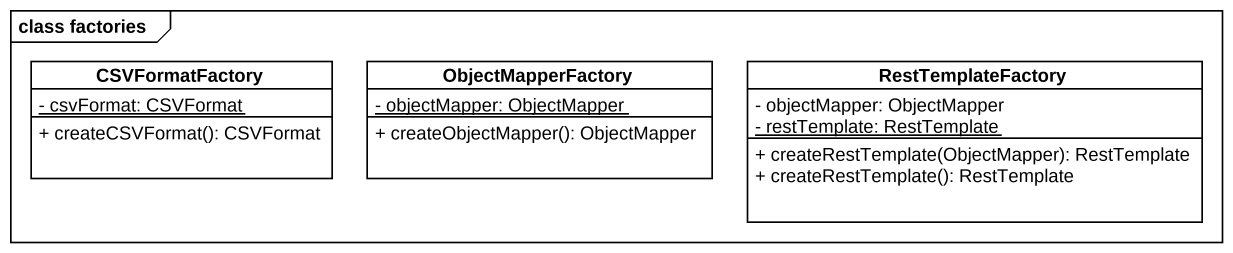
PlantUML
@startuml
mainframe class factories
hide circle
hide empty members
skinparam classAttributeIconSize 0
class CSVFormatFactory #FFFFFF {
  {static} - csvFormat: CSVFormat
  + createCSVFormat(): CSVFormat
}
class ObjectMapperFactory #FFFFFF {
  {static} - objectMapper: ObjectMapper
  + createObjectMapper(): ObjectMapper
}
class RestTemplateFactory #FFFFFF {
  - objectMapper: ObjectMapper
  {static} - restTemplate: RestTemplate
  + createRestTemplate(ObjectMapper): RestTemplate
  + createRestTemplate(): RestTemplate
}
@enduml
